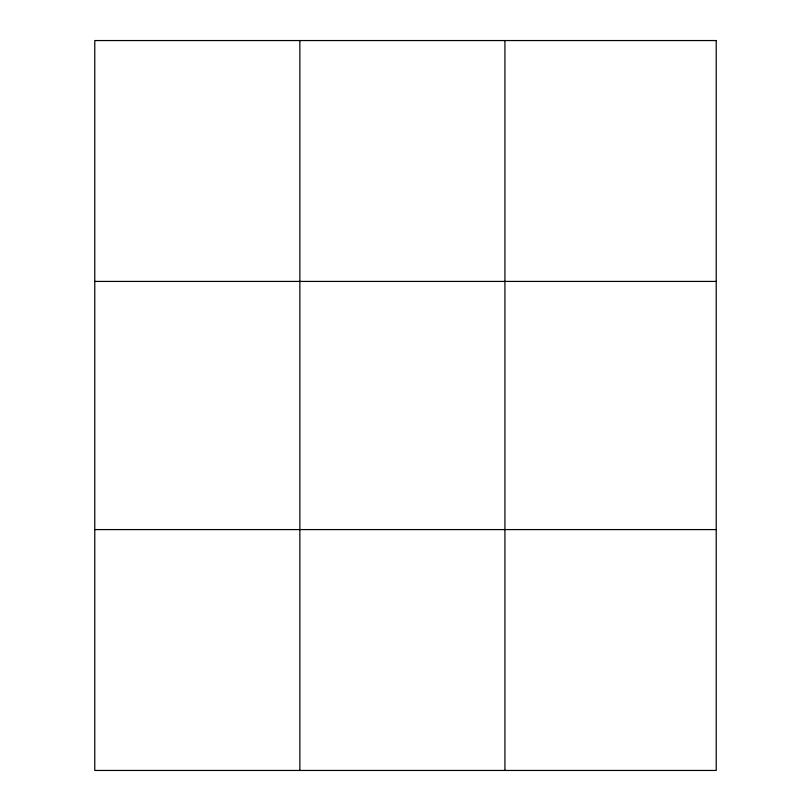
<?xml version="1.0" encoding="UTF-8"?>
<svg xmlns="http://www.w3.org/2000/svg" width="811" height="811" viewBox="0 0 811 811"><rect width="100%" height="100%" fill="white"/><g stroke="black" fill="none" stroke-linecap="round" stroke-linejoin="round"><path stroke-width="1.22" d="M299.857 770.45L299.857 40.55M504.929 770.45L504.929 40.55M94.775 281.417L716.225 281.417M94.775 529.583L716.225 529.583M716.225 40.55L94.775 40.55L94.775 770.45L716.225 770.45L716.225 40.55"/></g></svg>
